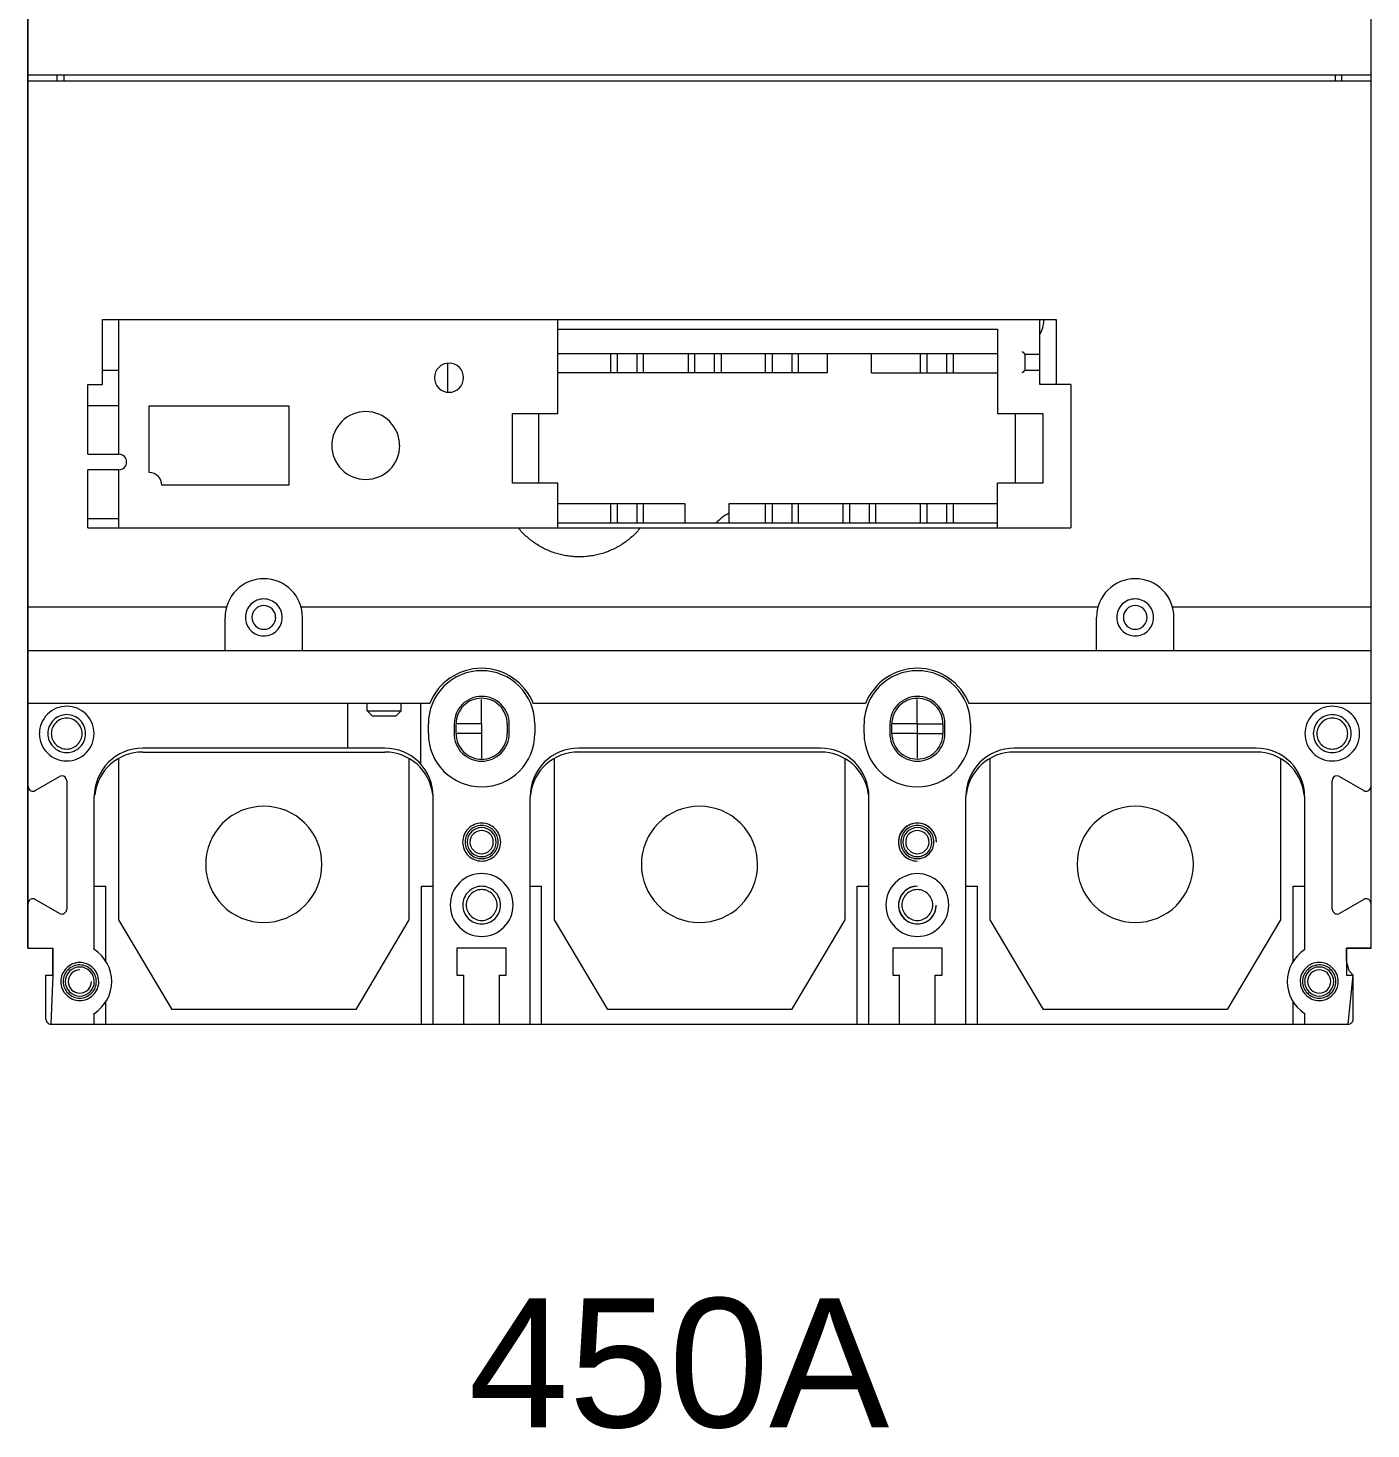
# Model space of a CAD drawing. Header units: millimetres. Extents: x 1004 to 59588, y 686 to 38112.
# Drawn here: x 44144.7 to 44283.4, y 37491.6 to 37636.2 of the extents above; entities that cross this region are included whole.
import ezdxf

# ---------------------------------------------------------------- set-up
doc = ezdxf.new("R2010")
doc.units = ezdxf.units.MM
doc.layers.add('PDF11_Text', color=7, linetype='Continuous')
doc.layers.add('Pilares', color=5, linetype='Continuous')
doc.styles.add('PDF Arial', font='arial.ttf')

msp = doc.modelspace()

# ---------------------------------------------------------------- linework, layer by layer
at = {"layer": 'Pilares', "color": 0, "lineweight": 9}
for p, q in [((44144.67, 37787.53), (44144.67, 37541.22)), ((44144.67, 37541.22), (44144.67, 37787.53)), ((44283.38, 37541.22), (44283.38, 37787.53)), ((44283.38, 37541.22), (44283.38, 37787.53)), ((44283.38, 37631.37), (44144.67, 37631.37)), ((44144.67, 37630.77), (44283.38, 37630.77)), ((44147.67, 37630.77), (44147.67, 37631.37)), ((44148.37, 37631.37), (44148.37, 37630.77)), ((44279.68, 37631.37), (44279.68, 37630.77)), ((44280.38, 37630.77), (44280.38, 37631.37)), ((44152.36, 37599.42), (44152.36, 37606.12)), ((44152.36, 37606.12), (44250.87, 37606.12)), ((44154.06, 37592.22), (44154.06, 37606.12)), ((44199.4, 37596.42), (44199.4, 37606.12)), ((44249.16, 37599.42), (44249.16, 37606.12)), ((44249.6, 37606.12), (44249.6, 37606.1)), ((44249.6, 37606.1), (44249.6, 37606.07)), ((44249.6, 37606.07), (44249.6, 37606.05)), ((44249.6, 37606.05), (44249.6, 37606.03)), ((44250.87, 37606.12), (44250.87, 37599.42)), ((44199.4, 37605.13), (44244.81, 37605.13)), ((44244.81, 37605.13), (44244.81, 37596.42)), ((44199.4, 37602.62), (44244.81, 37602.62)), ((44204.85, 37600.62), (44204.85, 37602.62)), ((44205.55, 37600.62), (44205.55, 37602.62)), ((44207.55, 37602.62), (44207.55, 37600.62)), ((44208.25, 37600.62), (44208.25, 37602.62)), ((44212.85, 37602.62), (44212.85, 37600.62)), ((44213.55, 37600.62), (44213.55, 37602.62)), ((44215.55, 37602.62), (44215.55, 37600.62)), ((44216.25, 37602.62), (44216.25, 37600.62)), ((44220.85, 37600.62), (44220.85, 37602.62)), ((44221.55, 37600.62), (44221.55, 37602.62)), ((44223.55, 37602.62), (44223.55, 37600.62)), ((44224.25, 37600.62), (44224.25, 37602.62)), ((44227.2, 37602.62), (44227.2, 37600.62)), ((44231.8, 37600.62), (44231.8, 37602.62)), ((44236.85, 37600.62), (44236.85, 37602.62)), ((44237.55, 37600.62), (44237.55, 37602.62)), ((44239.55, 37602.62), (44239.55, 37600.62)), ((44240.25, 37600.62), (44240.25, 37602.62)), ((44247.37, 37602.81), (44247.37, 37602.82)), ((44247.37, 37602.82), (44247.37, 37602.82)), ((44247.37, 37602.82), (44247.37, 37602.82)), ((44247.38, 37602.81), (44247.37, 37602.81)), ((44247.39, 37602.8), (44247.38, 37602.81)), ((44247.38, 37602.81), (44247.38, 37602.81)), ((44247.38, 37602.81), (44247.38, 37602.81)), ((44247.4, 37602.8), (44247.39, 37602.8)), ((44247.39, 37602.8), (44247.39, 37602.8)), ((44247.39, 37602.8), (44247.39, 37602.8)), ((44247.4, 37602.79), (44247.4, 37602.8)), ((44247.4, 37602.78), (44247.4, 37602.79)), ((44247.41, 37602.78), (44247.4, 37602.78)), ((44247.4, 37602.78), (44247.4, 37602.78)), ((44247.41, 37602.77), (44247.41, 37602.78)), ((44247.41, 37602.78), (44247.41, 37602.78)), ((44247.42, 37602.77), (44247.41, 37602.77)), ((44247.42, 37602.76), (44247.42, 37602.77)), ((44247.42, 37602.77), (44247.42, 37602.77)), ((44247.42, 37602.77), (44247.42, 37602.77)), ((44247.43, 37602.76), (44247.42, 37602.76)), ((44247.43, 37602.75), (44247.43, 37602.76)), ((44247.43, 37602.76), (44247.43, 37602.76)), ((44247.44, 37602.75), (44247.43, 37602.75)), ((44247.44, 37602.74), (44247.44, 37602.75)), ((44247.44, 37602.75), (44247.44, 37602.75)), ((44247.45, 37602.74), (44247.44, 37602.74)), ((44247.45, 37602.73), (44247.45, 37602.74)), ((44247.45, 37602.74), (44247.45, 37602.74)), ((44247.46, 37602.73), (44247.45, 37602.73)), ((44247.46, 37602.72), (44247.46, 37602.73)), ((44247.46, 37602.73), (44247.46, 37602.73)), ((44247.47, 37602.72), (44247.46, 37602.72)), ((44247.46, 37602.72), (44247.46, 37602.72)), ((44247.48, 37602.71), (44247.47, 37602.72)), ((44247.47, 37602.72), (44247.47, 37602.72)), ((44247.49, 37602.7), (44247.48, 37602.71)), ((44247.48, 37602.71), (44247.48, 37602.71)), ((44247.48, 37602.71), (44247.48, 37602.71)), ((44247.49, 37602.69), (44247.49, 37602.7)), ((44247.49, 37602.7), (44247.49, 37602.7)), ((44247.49, 37602.7), (44247.49, 37602.7)), ((44247.5, 37602.69), (44247.49, 37602.69)), ((44247.51, 37602.68), (44247.5, 37602.69)), ((44247.5, 37602.69), (44247.5, 37602.69)), ((44247.51, 37602.67), (44247.51, 37602.68)), ((44247.51, 37602.68), (44247.51, 37602.68)), ((44247.51, 37602.68), (44247.51, 37602.68)), ((44247.52, 37602.67), (44247.51, 37602.67)), ((44247.52, 37602.66), (44247.52, 37602.67)), ((44247.52, 37602.67), (44247.52, 37602.67)), ((44247.53, 37602.66), (44247.52, 37602.66)), ((44247.52, 37602.66), (44247.52, 37602.66)), ((44247.53, 37602.65), (44247.53, 37602.66)), ((44247.53, 37602.66), (44247.53, 37602.66)), ((44247.54, 37602.65), (44247.53, 37602.65)), ((44247.54, 37602.64), (44247.54, 37602.65)), ((44247.54, 37602.65), (44247.54, 37602.65)), ((44247.55, 37602.64), (44247.54, 37602.64)), ((44247.56, 37602.63), (44247.55, 37602.64)), ((44247.55, 37602.64), (44247.55, 37602.64)), ((44247.55, 37602.64), (44247.55, 37602.64)), ((44247.56, 37602.62), (44247.56, 37602.63)), ((44247.56, 37602.63), (44247.56, 37602.63)), ((44247.56, 37602.63), (44247.56, 37602.63)), ((44247.57, 37602.62), (44247.56, 37602.62)), ((44247.58, 37602.61), (44247.57, 37602.62)), ((44247.57, 37602.62), (44247.57, 37602.62)), ((44247.57, 37602.62), (44247.57, 37602.62)), ((44247.59, 37602.6), (44247.58, 37602.61)), ((44247.58, 37602.61), (44247.58, 37602.61)), ((44247.58, 37602.61), (44247.58, 37602.61)), ((44247.59, 37602.59), (44247.59, 37602.6)), ((44247.59, 37602.6), (44247.59, 37602.6)), ((44247.6, 37602.59), (44247.59, 37602.59)), ((44247.61, 37602.58), (44247.6, 37602.59)), ((44247.6, 37602.59), (44247.6, 37602.59)), ((44247.6, 37602.59), (44247.6, 37602.59)), ((44247.6, 37602.59), (44247.6, 37602.59)), ((44247.62, 37602.57), (44247.61, 37602.58)), ((44247.61, 37602.58), (44247.61, 37602.58)), ((44247.61, 37602.58), (44247.61, 37602.58)), ((44247.63, 37602.57), (44247.62, 37602.57)), ((44247.62, 37602.57), (44247.62, 37602.57)), ((44247.62, 37602.57), (44247.62, 37602.57)), ((44247.63, 37602.56), (44247.63, 37602.57)), ((44247.63, 37602.55), (44247.63, 37602.56)), ((44247.63, 37602.56), (44247.63, 37602.56)), ((44247.64, 37602.55), (44247.63, 37602.55)), ((44247.64, 37602.54), (44247.64, 37602.55)), ((44247.64, 37602.55), (44247.64, 37602.55)), ((44247.65, 37602.54), (44247.64, 37602.54)), ((44247.66, 37602.53), (44247.65, 37602.54)), ((44247.65, 37602.54), (44247.65, 37602.54)), ((44247.65, 37602.54), (44247.65, 37602.54)), ((44247.66, 37602.52), (44247.66, 37602.53)), ((44247.66, 37602.53), (44247.66, 37602.53)), ((44247.66, 37602.53), (44247.66, 37602.53)), ((44247.66, 37600.92), (44247.66, 37602.52)), ((44249.16, 37602.52), (44247.66, 37602.52)), ((44152.36, 37600.92), (44154.06, 37600.92)), ((44188.02, 37598.62), (44188.02, 37601.62)), ((44227.2, 37600.62), (44199.4, 37600.62)), ((44231.8, 37600.62), (44244.81, 37600.62)), ((44247.37, 37600.62), (44247.37, 37600.63)), ((44247.37, 37600.63), (44247.37, 37600.63)), ((44247.37, 37600.63), (44247.37, 37600.63)), ((44247.37, 37600.63), (44247.38, 37600.63)), ((44247.38, 37600.63), (44247.38, 37600.64)), ((44247.38, 37600.64), (44247.38, 37600.64)), ((44247.38, 37600.64), (44247.39, 37600.64)), ((44247.39, 37600.64), (44247.39, 37600.65)), ((44247.39, 37600.65), (44247.39, 37600.65)), ((44247.39, 37600.65), (44247.4, 37600.65)), ((44247.4, 37600.65), (44247.4, 37600.66)), ((44247.4, 37600.66), (44247.4, 37600.66)), ((44247.4, 37600.66), (44247.41, 37600.66)), ((44247.4, 37600.65), (44247.4, 37600.65)), ((44247.41, 37600.67), (44247.42, 37600.68)), ((44247.41, 37600.66), (44247.41, 37600.67)), ((44247.41, 37600.67), (44247.41, 37600.67)), ((44247.42, 37600.68), (44247.43, 37600.69)), ((44247.42, 37600.68), (44247.42, 37600.68)), ((44247.42, 37600.68), (44247.42, 37600.68)), ((44247.42, 37600.68), (44247.42, 37600.68)), ((44247.43, 37600.69), (44247.44, 37600.7)), ((44247.43, 37600.69), (44247.43, 37600.69)), ((44247.43, 37600.69), (44247.43, 37600.69)), ((44247.44, 37600.7), (44247.45, 37600.71)), ((44247.44, 37600.7), (44247.44, 37600.7)), ((44247.44, 37600.7), (44247.44, 37600.7)), ((44247.45, 37600.71), (44247.45, 37600.71)), ((44247.45, 37600.71), (44247.45, 37600.71)), ((44247.45, 37600.71), (44247.46, 37600.71)), ((44247.46, 37600.72), (44247.46, 37600.73)), ((44247.46, 37600.73), (44247.47, 37600.73)), ((44247.46, 37600.71), (44247.46, 37600.72)), ((44247.46, 37600.72), (44247.46, 37600.72)), ((44247.47, 37600.73), (44247.47, 37600.73)), ((44247.47, 37600.73), (44247.47, 37600.73)), ((44247.47, 37600.73), (44247.48, 37600.73)), ((44247.48, 37600.73), (44247.48, 37600.74)), ((44247.48, 37600.74), (44247.48, 37600.74)), ((44247.48, 37600.74), (44247.49, 37600.74)), ((44247.49, 37600.75), (44247.5, 37600.76)), ((44247.49, 37600.74), (44247.49, 37600.75)), ((44247.49, 37600.75), (44247.49, 37600.75)), ((44247.49, 37600.75), (44247.49, 37600.75)), ((44247.5, 37600.76), (44247.5, 37600.76)), ((44247.5, 37600.76), (44247.51, 37600.76)), ((44247.51, 37600.76), (44247.51, 37600.77)), ((44247.51, 37600.77), (44247.51, 37600.77)), ((44247.51, 37600.77), (44247.51, 37600.77)), ((44247.51, 37600.77), (44247.52, 37600.77)), ((44247.52, 37600.78), (44247.53, 37600.79)), ((44247.52, 37600.77), (44247.52, 37600.78)), ((44247.52, 37600.78), (44247.52, 37600.78)), ((44247.52, 37600.78), (44247.52, 37600.78)), ((44247.53, 37600.79), (44247.54, 37600.8)), ((44247.53, 37600.79), (44247.53, 37600.79)), ((44247.53, 37600.79), (44247.53, 37600.79)), ((44247.54, 37600.8), (44247.55, 37600.81)), ((44247.54, 37600.8), (44247.54, 37600.8)), ((44247.54, 37600.8), (44247.54, 37600.8)), ((44247.55, 37600.81), (44247.55, 37600.81)), ((44247.55, 37600.81), (44247.55, 37600.81)), ((44247.55, 37600.81), (44247.56, 37600.81)), ((44247.56, 37600.82), (44247.57, 37600.83)), ((44247.56, 37600.81), (44247.56, 37600.82)), ((44247.56, 37600.82), (44247.56, 37600.82)), ((44247.56, 37600.82), (44247.56, 37600.82)), ((44247.57, 37600.83), (44247.57, 37600.83)), ((44247.57, 37600.83), (44247.57, 37600.83)), ((44247.57, 37600.83), (44247.58, 37600.83)), ((44247.58, 37600.83), (44247.58, 37600.84)), ((44247.58, 37600.84), (44247.58, 37600.84)), ((44247.58, 37600.84), (44247.59, 37600.84)), ((44247.59, 37600.84), (44247.59, 37600.85)), ((44247.59, 37600.85), (44247.59, 37600.85)), ((44247.59, 37600.85), (44247.6, 37600.85)), ((44247.6, 37600.86), (44247.6, 37600.87)), ((44247.6, 37600.87), (44247.61, 37600.87)), ((44247.6, 37600.85), (44247.6, 37600.86)), ((44247.6, 37600.86), (44247.6, 37600.86)), ((44247.61, 37600.87), (44247.62, 37600.88)), ((44247.61, 37600.87), (44247.61, 37600.87)), ((44247.61, 37600.87), (44247.61, 37600.87)), ((44247.62, 37600.88), (44247.62, 37600.88)), ((44247.62, 37600.88), (44247.62, 37600.88)), ((44247.62, 37600.88), (44247.63, 37600.88)), ((44247.63, 37600.88), (44247.63, 37600.89)), ((44247.63, 37600.89), (44247.63, 37600.89)), ((44247.63, 37600.89), (44247.64, 37600.89)), ((44247.63, 37600.88), (44247.63, 37600.88)), ((44247.64, 37600.9), (44247.65, 37600.91)), ((44247.64, 37600.89), (44247.64, 37600.9)), ((44247.64, 37600.9), (44247.64, 37600.9)), ((44247.65, 37600.91), (44247.65, 37600.91)), ((44247.65, 37600.91), (44247.65, 37600.91)), ((44247.65, 37600.91), (44247.66, 37600.91)), ((44247.66, 37600.92), (44249.16, 37600.92)), ((44247.66, 37600.91), (44247.66, 37600.92)), ((44247.66, 37600.92), (44247.66, 37600.92)), ((44247.66, 37600.92), (44247.66, 37600.92)), ((44150.86, 37592.22), (44150.86, 37599.42)), ((44150.86, 37599.42), (44152.36, 37599.42)), ((44252.37, 37599.42), (44249.16, 37599.42)), ((44252.37, 37599.42), (44252.37, 37584.62)), ((44150.86, 37597.25), (44154.06, 37597.25)), ((44157.2, 37590.32), (44157.2, 37597.23)), ((44157.2, 37597.23), (44171.6, 37597.23)), ((44171.6, 37597.23), (44171.6, 37589.02)), ((44194.7, 37589.22), (44194.7, 37596.42)), ((44194.7, 37596.42), (44199.4, 37596.42)), ((44197.4, 37596.42), (44197.4, 37589.22)), ((44244.81, 37596.42), (44249.5, 37596.42)), ((44246.66, 37589.22), (44246.66, 37596.42)), ((44249.5, 37596.42), (44249.5, 37589.22)), ((44150.86, 37592.22), (44154.06, 37592.22)), ((44150.86, 37584.62), (44150.86, 37590.62)), ((44154.06, 37590.62), (44150.86, 37590.62)), ((44154.06, 37584.62), (44154.06, 37590.62)), ((44171.6, 37589.02), (44158.5, 37589.02)), ((44199.4, 37589.22), (44194.7, 37589.22)), ((44199.4, 37584.62), (44199.4, 37589.22)), ((44244.81, 37584.62), (44244.81, 37589.22)), ((44249.5, 37589.22), (44244.81, 37589.22)), ((44199.4, 37587.12), (44212.5, 37587.12)), ((44204.85, 37585.12), (44204.85, 37587.12)), ((44205.55, 37585.12), (44205.55, 37587.12)), ((44207.55, 37587.12), (44207.55, 37585.12)), ((44208.25, 37585.12), (44208.25, 37587.12)), ((44212.5, 37587.12), (44212.5, 37585.12)), ((44217.1, 37585.12), (44217.1, 37587.12)), ((44217.1, 37587.12), (44244.81, 37587.12)), ((44220.85, 37585.12), (44220.85, 37587.12)), ((44221.55, 37585.12), (44221.55, 37587.12)), ((44223.55, 37587.12), (44223.55, 37585.12)), ((44224.25, 37585.12), (44224.25, 37587.12)), ((44228.85, 37585.12), (44228.85, 37587.12)), ((44229.56, 37585.12), (44229.56, 37587.12)), ((44231.55, 37587.12), (44231.55, 37585.12)), ((44232.25, 37585.12), (44232.25, 37587.12)), ((44236.85, 37585.12), (44236.85, 37587.12)), ((44237.55, 37585.12), (44237.55, 37587.12)), ((44239.55, 37587.12), (44239.55, 37585.12)), ((44240.25, 37585.12), (44240.25, 37587.12)), ((44150.86, 37585.59), (44154.06, 37585.59)), ((44150.86, 37584.62), (44252.37, 37584.62)), ((44195.39, 37584.51), (44195.3, 37584.62)), ((44195.49, 37584.4), (44195.39, 37584.51)), ((44195.58, 37584.29), (44195.49, 37584.4)), ((44244.81, 37585.12), (44199.4, 37585.12)), ((44207.74, 37584.4), (44207.64, 37584.29)), ((44207.83, 37584.51), (44207.74, 37584.4)), ((44207.93, 37584.62), (44207.83, 37584.51)), ((44195.68, 37584.18), (44195.58, 37584.29)), ((44195.78, 37584.08), (44195.68, 37584.18)), ((44195.89, 37583.97), (44195.78, 37584.08)), ((44195.99, 37583.88), (44195.89, 37583.97)), ((44196.1, 37583.77), (44195.99, 37583.88)), ((44196.21, 37583.68), (44196.1, 37583.77)), ((44196.32, 37583.58), (44196.21, 37583.68)), ((44196.43, 37583.48), (44196.32, 37583.58)), ((44196.54, 37583.39), (44196.43, 37583.48)), ((44196.66, 37583.3), (44196.54, 37583.39)), ((44196.77, 37583.22), (44196.66, 37583.3)), ((44196.89, 37583.13), (44196.77, 37583.22)), ((44197.01, 37583.04), (44196.89, 37583.13)), ((44197.13, 37582.97), (44197.01, 37583.04)), ((44197.25, 37582.89), (44197.13, 37582.97)), ((44197.38, 37582.81), (44197.25, 37582.89)), ((44205.97, 37582.89), (44205.85, 37582.81)), ((44206.09, 37582.97), (44205.97, 37582.89)), ((44206.21, 37583.04), (44206.09, 37582.97)), ((44206.33, 37583.13), (44206.21, 37583.04)), ((44206.45, 37583.22), (44206.33, 37583.13)), ((44206.57, 37583.3), (44206.45, 37583.22)), ((44206.69, 37583.39), (44206.57, 37583.3)), ((44206.8, 37583.48), (44206.69, 37583.39)), ((44206.91, 37583.58), (44206.8, 37583.48)), ((44207.02, 37583.68), (44206.91, 37583.58)), ((44207.13, 37583.77), (44207.02, 37583.68)), ((44207.24, 37583.88), (44207.13, 37583.77)), ((44207.34, 37583.97), (44207.24, 37583.88)), ((44207.44, 37584.08), (44207.34, 37583.97)), ((44207.54, 37584.18), (44207.44, 37584.08)), ((44207.64, 37584.29), (44207.54, 37584.18)), ((44197.5, 37582.74), (44197.38, 37582.81)), ((44197.63, 37582.66), (44197.5, 37582.74)), ((44197.76, 37582.59), (44197.63, 37582.66)), ((44197.89, 37582.53), (44197.76, 37582.59)), ((44198.02, 37582.46), (44197.89, 37582.53)), ((44198.15, 37582.4), (44198.02, 37582.46)), ((44198.28, 37582.34), (44198.15, 37582.4)), ((44198.42, 37582.27), (44198.28, 37582.34)), ((44198.55, 37582.22), (44198.42, 37582.27)), ((44198.69, 37582.16), (44198.55, 37582.22)), ((44198.82, 37582.11), (44198.69, 37582.16)), ((44198.96, 37582.07), (44198.82, 37582.11)), ((44199.1, 37582.02), (44198.96, 37582.07)), ((44199.24, 37581.97), (44199.1, 37582.02)), ((44199.38, 37581.93), (44199.24, 37581.97)), ((44199.52, 37581.9), (44199.38, 37581.93)), ((44199.66, 37581.86), (44199.52, 37581.9)), ((44199.8, 37581.82), (44199.66, 37581.86)), ((44199.95, 37581.79), (44199.8, 37581.82)), ((44200.09, 37581.77), (44199.95, 37581.79)), ((44200.23, 37581.74), (44200.09, 37581.77)), ((44200.38, 37581.72), (44200.23, 37581.74)), ((44200.52, 37581.7), (44200.38, 37581.72)), ((44200.67, 37581.68), (44200.52, 37581.7)), ((44200.81, 37581.66), (44200.67, 37581.68)), ((44200.96, 37581.65), (44200.81, 37581.66)), ((44201.1, 37581.64), (44200.96, 37581.65)), ((44201.25, 37581.63), (44201.1, 37581.64)), ((44201.39, 37581.62), (44201.25, 37581.63)), ((44201.54, 37581.62), (44201.39, 37581.62)), ((44201.69, 37581.62), (44201.54, 37581.62)), ((44201.83, 37581.62), (44201.69, 37581.62)), ((44201.98, 37581.63), (44201.83, 37581.62)), ((44202.12, 37581.64), (44201.98, 37581.63)), ((44202.27, 37581.65), (44202.12, 37581.64)), ((44202.41, 37581.66), (44202.27, 37581.65)), ((44202.56, 37581.68), (44202.41, 37581.66)), ((44202.71, 37581.7), (44202.56, 37581.68)), ((44202.85, 37581.72), (44202.71, 37581.7)), ((44202.99, 37581.74), (44202.85, 37581.72)), ((44203.14, 37581.77), (44202.99, 37581.74)), ((44203.28, 37581.79), (44203.14, 37581.77)), ((44203.42, 37581.82), (44203.28, 37581.79)), ((44203.56, 37581.86), (44203.42, 37581.82)), ((44203.71, 37581.9), (44203.56, 37581.86)), ((44203.85, 37581.93), (44203.71, 37581.9)), ((44203.99, 37581.97), (44203.85, 37581.93)), ((44204.13, 37582.02), (44203.99, 37581.97)), ((44204.27, 37582.07), (44204.13, 37582.02)), ((44204.4, 37582.11), (44204.27, 37582.07)), ((44204.54, 37582.16), (44204.4, 37582.11)), ((44204.67, 37582.22), (44204.54, 37582.16)), ((44204.81, 37582.27), (44204.67, 37582.22)), ((44204.94, 37582.34), (44204.81, 37582.27)), ((44205.08, 37582.4), (44204.94, 37582.34)), ((44205.21, 37582.46), (44205.08, 37582.4)), ((44205.47, 37582.59), (44205.21, 37582.46)), ((44205.6, 37582.66), (44205.47, 37582.59)), ((44205.72, 37582.74), (44205.6, 37582.66)), ((44205.85, 37582.81), (44205.72, 37582.74)), ((44144.67, 37576.47), (44165.18, 37576.47)), ((44172.87, 37576.47), (44255.18, 37576.47)), ((44262.87, 37576.47), (44283.38, 37576.47)), ((44165.02, 37571.97), (44165.02, 37575.37)), ((44173.02, 37571.97), (44173.02, 37575.37)), ((44255.02, 37571.97), (44255.02, 37575.37)), ((44263.03, 37571.97), (44263.03, 37575.37)), ((44144.67, 37571.97), (44283.38, 37571.97)), ((44186.17, 37566.47), (44144.67, 37566.47)), ((44177.7, 37561.87), (44177.7, 37566.47)), ((44179.7, 37565.72), (44179.7, 37566.47)), ((44179.7, 37565.72), (44180.2, 37565.22)), ((44179.7, 37565.72), (44183.2, 37565.72)), ((44183.2, 37565.72), (44182.7, 37565.22)), ((44183.2, 37565.72), (44183.2, 37566.47)), ((44185.2, 37566.47), (44185.2, 37560.26)), ((44191.52, 37565.91), (44191.52, 37566.91)), ((44191.52, 37564.37), (44191.52, 37565.91)), ((44231.17, 37566.47), (44196.87, 37566.47)), ((44236.52, 37565.91), (44236.52, 37566.91)), ((44236.52, 37564.37), (44236.52, 37565.91)), ((44283.38, 37566.47), (44241.88, 37566.47)), ((44180.2, 37565.22), (44182.7, 37565.22)), ((44186.02, 37563.37), (44186.02, 37564.37)), ((44188.68, 37564.37), (44188.68, 37563.37)), ((44188.88, 37563.37), (44188.88, 37564.37)), ((44191.52, 37564.37), (44188.98, 37564.37)), ((44191.52, 37564.37), (44191.52, 37561.83)), ((44194.16, 37564.37), (44194.16, 37563.37)), ((44194.36, 37563.37), (44194.36, 37564.37)), ((44197.02, 37564.37), (44197.02, 37563.37)), ((44231.02, 37563.37), (44231.02, 37564.37)), ((44233.68, 37564.37), (44233.68, 37563.37)), ((44233.88, 37563.37), (44233.88, 37564.37)), ((44236.52, 37564.37), (44233.98, 37564.37)), ((44236.52, 37564.37), (44236.52, 37561.83)), ((44236.52, 37564.37), (44239.07, 37564.37)), ((44239.17, 37564.37), (44239.17, 37563.37)), ((44239.36, 37563.37), (44239.36, 37564.37)), ((44242.03, 37564.37), (44242.03, 37563.37)), ((44191.52, 37563.37), (44188.98, 37563.37)), ((44236.52, 37563.37), (44233.98, 37563.37)), ((44236.52, 37563.37), (44239.07, 37563.37)), ((44181.52, 37561.87), (44156.52, 37561.87)), ((44156.52, 37561.47), (44181.52, 37561.47)), ((44191.52, 37561.83), (44191.52, 37560.83)), ((44226.52, 37561.87), (44201.52, 37561.87)), ((44226.52, 37561.47), (44201.52, 37561.47)), ((44236.52, 37561.83), (44236.52, 37560.83)), ((44271.53, 37561.87), (44246.52, 37561.87)), ((44271.53, 37561.47), (44246.52, 37561.47)), ((44154.02, 37560.79), (44154.02, 37544.14)), ((44184.02, 37560.79), (44184.02, 37544.14)), ((44199.02, 37560.79), (44199.02, 37544.14)), ((44229.02, 37560.79), (44229.02, 37544.14)), ((44244.02, 37560.79), (44244.02, 37544.14)), ((44274.03, 37560.79), (44274.03, 37544.14)), ((44145.42, 37557.49), (44147.92, 37558.94)), ((44148.67, 37558.5), (44148.67, 37545.24)), ((44279.38, 37545.24), (44279.38, 37558.5)), ((44280.13, 37558.94), (44282.62, 37557.49)), ((44151.52, 37541.06), (44151.52, 37556.87)), ((44186.52, 37533.37), (44186.52, 37556.87)), ((44196.52, 37533.37), (44196.52, 37556.87)), ((44231.52, 37533.37), (44231.52, 37556.87)), ((44241.52, 37533.37), (44241.52, 37556.87)), ((44276.53, 37541.06), (44276.53, 37556.87)), ((44151.52, 37547.62), (44152.72, 37547.62)), ((44152.72, 37539.82), (44152.72, 37547.62)), ((44185.32, 37533.37), (44185.32, 37547.62)), ((44185.32, 37547.62), (44186.52, 37547.62)), ((44196.52, 37547.62), (44197.72, 37547.62)), ((44197.72, 37533.37), (44197.72, 37547.62)), ((44230.32, 37533.37), (44230.32, 37547.62)), ((44230.32, 37547.62), (44231.52, 37547.62)), ((44241.52, 37547.62), (44242.73, 37547.62)), ((44242.73, 37533.37), (44242.73, 37547.62)), ((44275.33, 37539.82), (44275.33, 37547.62)), ((44275.33, 37547.62), (44276.53, 37547.62)), ((44147.92, 37544.8), (44145.42, 37546.25)), ((44282.62, 37546.25), (44280.13, 37544.8)), ((44154.02, 37544.14), (44159.52, 37534.87)), ((44184.02, 37544.14), (44178.52, 37534.87)), ((44199.02, 37544.14), (44204.52, 37534.87)), ((44229.02, 37544.14), (44223.52, 37534.87)), ((44244.02, 37544.14), (44249.53, 37534.87)), ((44274.03, 37544.14), (44268.52, 37534.87)), ((44144.67, 37541.22), (44147.22, 37541.22)), ((44144.67, 37541.22), (44147.22, 37541.22)), ((44147.22, 37541.22), (44147.22, 37538.42)), ((44147.22, 37538.42), (44147.22, 37541.22)), ((44188.97, 37541.22), (44188.97, 37538.42)), ((44194.07, 37541.22), (44188.97, 37541.22)), ((44194.07, 37538.42), (44194.07, 37541.22)), ((44233.98, 37541.22), (44233.98, 37538.42)), ((44239.07, 37541.22), (44233.98, 37541.22)), ((44239.07, 37538.42), (44239.07, 37541.22)), ((44280.83, 37540.81), (44280.83, 37541.22)), ((44280.83, 37541.22), (44283.38, 37541.22)), ((44280.83, 37541.22), (44280.83, 37538.42)), ((44283.38, 37541.22), (44280.83, 37541.22)), ((44283.38, 37541.22), (44283.38, 37541.22)), ((44280.86, 37539.87), (44280.83, 37540.81)), ((44281.12, 37538.86), (44280.86, 37539.87)), ((44146.52, 37533.87), (44146.52, 37538.42)), ((44146.52, 37538.42), (44147.22, 37538.42)), ((44147.22, 37538.42), (44147.02, 37533.37)), ((44188.97, 37538.42), (44189.67, 37538.42)), ((44189.67, 37533.37), (44189.67, 37538.42)), ((44193.37, 37533.37), (44193.37, 37538.42)), ((44193.37, 37538.42), (44194.07, 37538.42)), ((44233.98, 37538.42), (44234.67, 37538.42)), ((44234.67, 37533.37), (44234.67, 37538.42)), ((44238.37, 37533.37), (44238.37, 37538.42)), ((44238.37, 37538.42), (44239.07, 37538.42)), ((44280.83, 37538.42), (44281.53, 37538.42)), ((44281.03, 37533.37), (44281.53, 37538.42)), ((44281.53, 37538.42), (44281.12, 37538.86)), ((44281.53, 37533.87), (44281.53, 37538.42)), ((44152.72, 37533.37), (44152.72, 37535.72)), ((44275.33, 37533.37), (44275.33, 37535.72)), ((44151.52, 37533.37), (44151.52, 37534.49)), ((44178.52, 37534.87), (44159.52, 37534.87)), ((44223.52, 37534.87), (44204.52, 37534.87)), ((44268.52, 37534.87), (44249.53, 37534.87)), ((44276.53, 37533.37), (44276.53, 37534.49)), ((44147.02, 37533.37), (44281.03, 37533.37)), ((44147.02, 37533.37), (44152.72, 37533.37)), ((44185.32, 37533.37), (44189.67, 37533.37)), ((44193.37, 37533.37), (44197.72, 37533.37)), ((44230.32, 37533.37), (44234.67, 37533.37)), ((44238.37, 37533.37), (44242.73, 37533.37)), ((44275.33, 37533.37), (44281.03, 37533.37))]:
    msp.add_line(p, q, dxfattribs=at)
for centre, radius, start, end in [((44247.01, 37606.05), 2.59, 326.1445, 359.4102), ((44188.15, 37600.13), 1.5, 89.8436, 180.0757), ((44188.16, 37600.13), 1.5, 359.9243, 90.1564), ((44188.15, 37600.12), 1.5, 179.9244, 270.0756), ((44188.15, 37600.12), 1.5, 269.9244, 0.0756), ((44179.54, 37593.13), 3.49, 89.8523, 180.0785), ((44179.56, 37593.13), 3.49, 359.9073, 90.1274), ((44179.55, 37593.12), 3.5, 179.8876, 270.0778), ((44179.56, 37593.12), 3.5, 269.9426, 0.1266), ((44154.06, 37591.42), 0.8, 359.8916, 90.1084), ((44154.06, 37591.42), 0.798, 269.7675, 359.9293), ((44157.2, 37589.03), 1.3, 359.8968, 90.1032), ((44219.24, 37581.82), 4.82, 116.3501, 136.7371), ((44169.02, 37575.38), 3.99, 89.8958, 180.0739), ((44169.03, 37575.38), 3.99, 359.9076, 90.0924), ((44259.02, 37575.38), 3.99, 89.8898, 180.0799), ((44259.03, 37575.38), 3.99, 359.9136, 90.0864), ((44169.02, 37575.38), 1.9, 89.9105, 180.0895), ((44169.02, 37575.38), 1.9, 359.897, 90.0392), ((44259.02, 37575.38), 1.9, 89.9231, 180.0769), ((44259.03, 37575.38), 1.9, 359.897, 90.0392), ((44169.02, 37575.37), 1.22, 89.8989, 180.1011), ((44169.02, 37575.38), 1.22, 359.8581, 90.0425), ((44259.02, 37575.37), 1.22, 89.8602, 180.0406), ((44259.03, 37575.38), 1.22, 359.8386, 90.062), ((44169.02, 37575.37), 1.9, 179.923, 270.1408), ((44169.02, 37575.37), 1.22, 179.938, 270.1614), ((44169.03, 37575.37), 1.22, 269.8969, 0.1031), ((44169.03, 37575.37), 1.9, 269.9093, 0.0907), ((44259.02, 37575.37), 1.9, 179.9355, 270.1282), ((44259.02, 37575.37), 1.22, 179.9987, 270.1999), ((44259.03, 37575.37), 1.22, 269.8774, 0.1226), ((44259.03, 37575.37), 1.9, 269.9093, 0.0907), ((44191.51, 37564.38), 5.49, 89.8854, 180.0705), ((44191.51, 37564.39), 5.73, 89.9066, 158.5236), ((44191.51, 37564.37), 5.75, 21.3202, 89.8997), ((44191.53, 37564.38), 5.49, 359.9295, 90.1146), ((44236.51, 37564.38), 5.49, 89.8984, 180.0796), ((44236.52, 37564.38), 5.74, 89.932, 158.4982), ((44236.51, 37564.37), 5.75, 21.3202, 89.8997), ((44236.53, 37564.38), 5.49, 359.9429, 90.1232), ((44191.52, 37564.38), 2.83, 89.9016, 180.0984), ((44191.52, 37564.38), 2.64, 89.8956, 180.0586), ((44191.53, 37564.38), 2.84, 359.9276, 90.115), ((44191.53, 37564.38), 2.64, 359.9414, 90.1044), ((44236.52, 37564.38), 2.83, 89.9101, 180.0899), ((44236.52, 37564.38), 2.63, 89.9135, 180.0865), ((44236.53, 37564.38), 2.84, 359.9276, 90.115), ((44236.53, 37564.38), 2.64, 359.9324, 90.1135), ((44148.67, 37563.38), 2.82, 89.8789, 180.0783), ((44148.68, 37563.38), 2.82, 359.8956, 90.1044), ((44279.37, 37563.38), 2.82, 89.8956, 180.1044), ((44279.38, 37563.38), 2.82, 359.9217, 90.1211), ((44148.67, 37563.38), 1.95, 89.9279, 180.1342), ((44148.67, 37563.38), 1.59, 89.9902, 180.162), ((44148.67, 37563.38), 1.95, 359.8658, 90.0721), ((44148.67, 37563.38), 1.59, 359.838, 90.0098), ((44279.37, 37563.38), 1.95, 89.9279, 180.1342), ((44279.38, 37563.38), 1.59, 89.9902, 180.162), ((44279.38, 37563.37), 1.95, 359.9036, 90.0964), ((44279.38, 37563.38), 1.59, 359.838, 90.0098), ((44148.66, 37563.37), 2.82, 179.947, 270.1387), ((44148.67, 37563.37), 1.95, 179.9023, 270.0977), ((44148.67, 37563.37), 1.59, 179.8826, 270.0412), ((44148.67, 37563.37), 1.95, 269.9023, 0.0977), ((44148.68, 37563.37), 2.82, 269.878, 0.0791), ((44148.67, 37563.37), 1.59, 269.9588, 0.1174), ((44191.51, 37563.36), 5.49, 179.9165, 270.1055), ((44191.52, 37563.37), 2.84, 179.8766, 270.0808), ((44191.52, 37563.37), 2.64, 179.9324, 270.1135), ((44191.53, 37563.37), 2.84, 269.9025, 0.0975), ((44191.53, 37563.36), 5.49, 269.8945, 0.0835), ((44191.53, 37563.37), 2.64, 269.8865, 0.0676), ((44236.51, 37563.36), 5.49, 179.9074, 270.0926), ((44236.52, 37563.37), 2.84, 179.885, 270.0724), ((44236.52, 37563.37), 2.63, 179.9044, 270.0956), ((44236.53, 37563.37), 2.84, 269.9025, 0.0975), ((44236.53, 37563.36), 5.49, 269.8859, 0.0701), ((44236.53, 37563.37), 2.63, 269.8774, 0.0767), ((44279.37, 37563.37), 2.82, 179.9209, 270.122), ((44279.37, 37563.37), 1.95, 179.9023, 270.0977), ((44279.37, 37563.37), 1.59, 179.8826, 270.0412), ((44279.38, 37563.37), 1.95, 269.878, 0.0598), ((44279.38, 37563.37), 2.82, 269.8613, 0.053), ((44279.38, 37563.37), 1.59, 269.9588, 0.1174), ((44156.51, 37556.88), 4.99, 89.8982, 180.0776), ((44156.51, 37556.49), 4.98, 89.8642, 173.6932), ((44181.53, 37556.88), 4.99, 359.9076, 90.0924), ((44181.53, 37556.49), 4.98, 6.3116, 90.1309), ((44201.52, 37556.88), 4.99, 89.9076, 180.0924), ((44201.51, 37556.49), 4.98, 89.8624, 173.6466), ((44226.53, 37556.88), 4.99, 359.9076, 90.0924), ((44226.53, 37556.49), 4.98, 6.3385, 90.1283), ((44246.52, 37556.88), 4.99, 89.9076, 180.0924), ((44246.51, 37556.49), 4.98, 89.8642, 173.6932), ((44271.53, 37556.88), 4.99, 359.9124, 90.0876), ((44271.54, 37556.49), 4.98, 6.3068, 90.1358), ((44148.17, 37558.52), 0.486, 89.7618, 120.584), ((44148.17, 37558.51), 0.499, 0.2467, 90.2388), ((44279.87, 37558.51), 0.499, 89.7612, 179.7533), ((44279.88, 37558.52), 0.488, 59.4691, 90.185), ((44145.17, 37557.93), 0.499, 179.8112, 269.9465), ((44145.16, 37557.96), 0.533, 271.1514, 299.1944), ((44282.89, 37557.98), 0.553, 241.3158, 268.5817), ((44282.88, 37557.93), 0.499, 270.0062, 0.2361), ((44169.01, 37549.88), 5.99, 89.8958, 180.0841), ((44169.03, 37549.88), 5.99, 359.9076, 90.0924), ((44214.01, 37549.88), 5.99, 89.8958, 180.0841), ((44214.03, 37549.88), 5.99, 359.9159, 90.1042), ((44259.02, 37549.88), 5.99, 89.9037, 180.0963), ((44259.04, 37549.88), 5.99, 359.9116, 90.0884), ((44191.52, 37552.17), 1.96, 89.9085, 180.0915), ((44191.53, 37552.17), 1.96, 359.9085, 90.0915), ((44236.52, 37552.17), 1.96, 89.9207, 180.0793), ((44236.53, 37552.17), 1.96, 0.0174, 269.859), ((44236.53, 37552.17), 1.96, 359.9461, 90.1156), ((44191.52, 37552.17), 1.71, 89.8979, 180.1021), ((44191.52, 37552.17), 1.5, 89.9068, 180.0932), ((44191.52, 37552.17), 1.2, 89.8786, 180.1214), ((44191.53, 37552.17), 1.71, 359.8979, 90.1021), ((44191.53, 37552.17), 1.5, 359.956, 90.1247), ((44191.53, 37552.17), 1.2, 359.9402, 90.1608), ((44236.52, 37552.18), 1.71, 89.9395, 180.1312), ((44236.52, 37552.17), 1.5, 89.9228, 180.0772), ((44236.52, 37552.17), 1.2, 89.8985, 180.1015), ((44236.53, 37552.17), 1.71, 359.8979, 90.1021), ((44236.53, 37552.17), 1.5, 359.956, 90.1247), ((44236.53, 37552.17), 1.2, 359.9402, 90.1608), ((44191.52, 37552.17), 1.96, 179.9449, 270.1169), ((44191.52, 37552.17), 1.71, 179.9118, 270.0882), ((44191.52, 37552.17), 1.5, 179.8909, 270.1091), ((44191.52, 37552.17), 1.2, 179.8786, 270.1214), ((44191.53, 37552.17), 1.96, 269.8831, 0.0551), ((44191.52, 37552.17), 1.71, 269.9118, 0.0882), ((44191.53, 37552.17), 1.5, 269.8594, 0.0599), ((44191.53, 37552.17), 1.2, 269.8392, 0.0598), ((44236.52, 37552.17), 1.96, 179.9572, 270.1047), ((44236.52, 37552.17), 1.71, 179.8828, 270.0465), ((44236.52, 37552.17), 1.5, 179.9068, 270.0932), ((44236.52, 37552.17), 1.2, 179.8985, 270.1015), ((44236.53, 37552.17), 1.71, 269.9118, 0.0882), ((44236.53, 37552.17), 1.5, 269.8594, 0.0599), ((44236.53, 37552.17), 1.2, 269.8392, 0.0598), ((44169.01, 37549.86), 5.99, 179.9278, 270.1125), ((44169.03, 37549.86), 5.99, 269.8993, 0.0805), ((44214.01, 37549.86), 5.99, 179.9278, 270.1125), ((44214.04, 37549.86), 5.99, 269.8875, 0.0722), ((44259.02, 37549.86), 5.99, 179.9155, 270.1047), ((44259.04, 37549.86), 5.99, 269.9033, 0.0765), ((44191.52, 37545.68), 3.24, 89.8848, 180.0779), ((44191.53, 37545.68), 3.24, 359.9221, 90.1152), ((44236.52, 37545.67), 3.24, 89.8921, 180.0706), ((44236.53, 37545.67), 3.24, 359.9448, 90.1298), ((44191.52, 37545.67), 1.94, 89.8767, 180.0611), ((44191.52, 37545.67), 1.59, 89.9123, 180.0877), ((44191.53, 37545.67), 1.94, 359.9389, 90.1233), ((44191.53, 37545.67), 1.59, 359.9588, 90.1174), ((44236.52, 37545.67), 1.94, 89.8767, 180.0611), ((44236.53, 37545.67), 1.95, 90.1474, 359.9769), ((44236.52, 37545.67), 1.59, 89.9274, 180.0726), ((44236.53, 37545.67), 1.59, 359.9123, 90.0877), ((44145.17, 37545.82), 0.498, 89.9534, 180.0466), ((44145.17, 37545.85), 0.47, 58.3767, 90.3748), ((44191.52, 37545.67), 3.24, 179.9001, 270.0999), ((44191.52, 37545.67), 1.95, 179.9023, 270.0977), ((44191.52, 37545.67), 1.59, 179.9123, 270.0877), ((44191.53, 37545.67), 1.95, 269.9023, 0.0977), ((44191.53, 37545.67), 3.24, 269.9001, 0.0999), ((44191.53, 37545.67), 1.59, 269.8826, 0.0412), ((44236.52, 37545.67), 3.24, 179.9074, 270.0926), ((44236.52, 37545.67), 1.95, 179.9023, 270.0977), ((44236.52, 37545.67), 1.59, 179.9274, 270.0726), ((44236.53, 37545.67), 1.95, 269.878, 0.0598), ((44236.53, 37545.67), 3.24, 269.8855, 0.0772), ((44236.53, 37545.67), 1.59, 269.9123, 0.0877), ((44282.88, 37545.83), 0.483, 89.8258, 121.1727), ((44282.88, 37545.82), 0.498, 359.9054, 90.0946), ((44148.18, 37545.26), 0.528, 241.1508, 269.4099), ((44148.17, 37545.24), 0.5, 269.9101, 0.0899), ((44279.88, 37545.24), 0.5, 179.9101, 270.0899), ((44279.87, 37545.27), 0.53, 270.6357, 298.8036), ((44149.44, 37537.79), 3.88, 359.7668, 57.5263), ((44278.61, 37537.79), 3.88, 122.4737, 180.2332), ((44150.02, 37537.77), 1.96, 89.8831, 180.055), ((44150.02, 37537.78), 1.71, 89.9118, 180.0882), ((44150.02, 37537.78), 1.95, 359.9206, 90.1413), ((44150.02, 37537.77), 1.71, 359.9409, 90.1297), ((44278.02, 37537.78), 1.96, 89.8709, 180.0672), ((44278.02, 37537.77), 1.71, 89.8703, 180.0591), ((44278.03, 37537.78), 1.96, 359.9328, 90.1291), ((44278.03, 37537.78), 1.71, 359.9118, 90.0882), ((44150.02, 37537.77), 1.5, 89.8577, 180.0615), ((44150.02, 37537.77), 1.2, 89.9384, 180.0616), ((44150.02, 37537.77), 1.2, 90.121, 359.9799), ((44150.02, 37537.78), 1.49, 359.9226, 90.1582), ((44278.02, 37537.77), 1.5, 89.8577, 180.0615), ((44278.02, 37537.77), 1.2, 89.879, 180.0201), ((44278.03, 37537.77), 1.5, 359.9385, 90.1423), ((44278.03, 37537.77), 1.2, 359.9184, 90.0816), ((44150.02, 37537.77), 1.96, 179.8481, 270.0284), ((44150.02, 37537.77), 1.71, 179.9118, 270.0882), ((44150.02, 37537.77), 1.5, 179.8121, 270.0265), ((44150.02, 37537.77), 1.2, 179.7801, 270.0182), ((44150.02, 37537.77), 1.71, 269.8703, 0.0591), ((44150.02, 37537.77), 1.96, 269.9474, 0.1761), ((44150.02, 37537.77), 1.5, 269.9578, 0.2036), ((44150.02, 37537.77), 1.2, 269.9223, 0.1785), ((44149.43, 37537.76), 3.89, 302.5265, 0.2114), ((44278.61, 37537.76), 3.89, 179.7886, 237.4735), ((44278.03, 37537.77), 1.96, 179.836, 270.0405), ((44278.02, 37537.77), 1.71, 179.9409, 270.1297), ((44278.03, 37537.77), 1.5, 179.8121, 270.0265), ((44278.03, 37537.77), 1.2, 179.8215, 270.0777), ((44278.03, 37537.77), 1.71, 269.9118, 0.0882), ((44278.03, 37537.77), 1.96, 269.9595, 0.164), ((44278.03, 37537.77), 1.5, 269.9735, 0.1879), ((44278.03, 37537.77), 1.2, 269.9622, 0.2396), ((44147.02, 37533.87), 0.498, 179.9052, 270.0948), ((44281.03, 37533.87), 0.498, 269.9534, 0.0466)]:
    msp.add_arc(centre, radius, start, end, dxfattribs=at)

# ---------------------------------------------------------------- texts
at = {"layer": 'PDF11_Text', "insert": (44190.16, 37491.56), "char_height": 13.321, "attachment_point": 7, "style": 'PDF Arial'}
msp.add_mtext('450A', dxfattribs=at)

doc.saveas('drawing.dxf')
